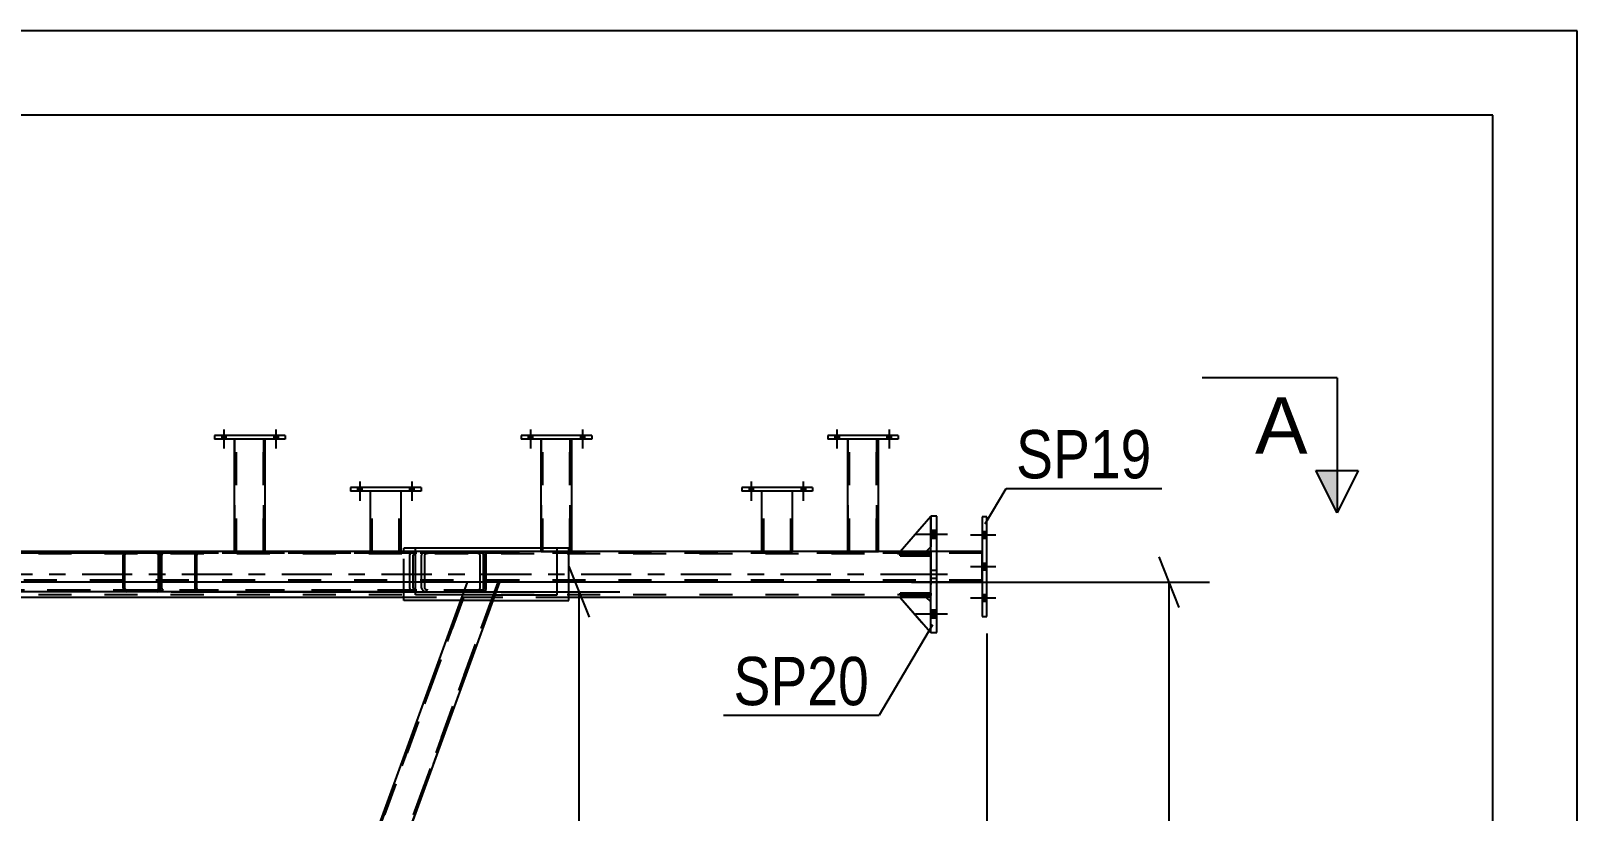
# Model space of a CAD drawing. Header units: millimetres. Extents: x -853 to 336, y -866 to -25.
# Drawn here: x 244.6 to 336.3, y -71.3 to -25.1 of the extents above; entities that cross this region are included whole.
import ezdxf

# ---------------------------------------------------------------- set-up
doc = ezdxf.new("R2010")
doc.units = ezdxf.units.MM
doc.linetypes.add('DXK_LINE_DOT2', pattern=[3.9198, 1.9599, -1.9599])
doc.linetypes.add('DXK_LINE_DOT3', pattern=[5.9187, 2.979, -0.9799, 0.9799, -0.9799])
doc.styles.add('Arial', font='ARIAL.TTF', dxfattribs={"height": 0.2})
doc.styles.add('Arial Narrow', font='ARIALN.TTF', dxfattribs={"height": 0.2})

# ---------------------------------------------------------------- blocks, each defined once
blk = doc.blocks.new('Unknown-570393679-1134')
at = {"color": 5, "linetype": 'Continuous'}
for p, q in [((336.325, -25.051), (-852.675, -25.051)), ((336.325, -866.051), (336.325, -25.051)), ((331.325, -30.051), (-847.675, -30.051)), ((331.325, -861.051), (331.325, -30.051))]:
    blk.add_line(p, q, dxfattribs=at)
blk = doc.blocks.new('Bolt-570393679-4722 - 4720')
at = {"linetype": 'Continuous'}
for points in [[(264.25, -52.126), (263.995, -52.126), (263.995, -52.345), (264.25, -52.345)], [(264.25, -52.126), (263.995, -52.126), (263.995, -52.345), (264.25, -52.345)], [(267.341, -52.126), (267.086, -52.126), (267.086, -52.345), (267.341, -52.345)], [(267.341, -52.126), (267.086, -52.126), (267.086, -52.345), (267.341, -52.345)]]:
    blk.add_hatch(color=1, dxfattribs=at).paths.add_polyline_path(points)
at = {"color": 1, "linetype": 'Continuous'}
for p, q in [((263.995, -52.126), (263.995, -52.345)), ((263.995, -52.126), (263.995, -52.345)), ((264.123, -51.763), (264.123, -52.908)), ((264.123, -51.763), (264.123, -52.908)), ((264.25, -52.126), (264.25, -52.345)), ((264.25, -52.126), (264.25, -52.345)), ((267.086, -52.126), (267.086, -52.345)), ((267.086, -52.126), (267.086, -52.345)), ((267.214, -51.763), (267.214, -52.908)), ((267.214, -51.763), (267.214, -52.908)), ((267.341, -52.126), (267.341, -52.345)), ((267.341, -52.126), (267.341, -52.345))]:
    blk.add_line(p, q, dxfattribs=at)
blk = doc.blocks.new('Part-570393679-4871 - 4720')
at = {"color": 2, "linetype": 'Continuous'}
for p, q in [((301.326, -53.864), (301.035, -53.864)), ((301.035, -53.864), (301.035, -59.773)), ((301.326, -59.773), (301.326, -53.864)), ((301.035, -59.773), (301.326, -59.773))]:
    blk.add_line(p, q, dxfattribs=at)
blk = doc.blocks.new('Bolt-570393679-4754 - 4720')
at = {"linetype": 'Continuous'}
for points in [[(298.35, -55.146), (298.35, -54.673), (297.987, -54.673), (297.987, -55.146)], [(298.35, -55.146), (298.35, -54.673), (297.987, -54.673), (297.987, -55.146)], [(298.35, -55.146), (298.35, -54.673), (297.987, -54.673), (297.987, -55.146)], [(298.35, -59.873), (298.35, -59.4), (297.987, -59.4), (297.987, -59.873)], [(298.35, -59.873), (298.35, -59.4), (297.987, -59.4), (297.987, -59.873)], [(298.35, -59.873), (298.35, -59.4), (297.987, -59.4), (297.987, -59.873)]]:
    blk.add_hatch(color=1, dxfattribs=at).paths.add_polyline_path(points)
at = {"color": 1, "linetype": 'Continuous'}
for p, q in [((298.987, -54.909), (297.078, -54.909)), ((298.987, -54.909), (297.078, -54.909)), ((298.987, -54.909), (297.078, -54.909)), ((298.35, -54.673), (297.987, -54.673)), ((298.35, -54.673), (297.987, -54.673)), ((298.35, -54.673), (297.987, -54.673)), ((298.35, -55.146), (297.987, -55.146)), ((298.35, -55.146), (297.987, -55.146)), ((298.35, -55.146), (297.987, -55.146)), ((298.35, -59.4), (297.987, -59.4)), ((298.35, -59.4), (297.987, -59.4)), ((298.35, -59.4), (297.987, -59.4)), ((298.987, -59.637), (297.078, -59.637)), ((298.987, -59.637), (297.078, -59.637)), ((298.987, -59.637), (297.078, -59.637)), ((298.35, -59.873), (297.987, -59.873)), ((298.35, -59.873), (297.987, -59.873)), ((298.35, -59.873), (297.987, -59.873))]:
    blk.add_line(p, q, dxfattribs=at)
at = {"color": 1, "linetype": 'DXK_LINE_DOT2'}
for p, q in [((298.987, -57.273), (297.078, -57.273)), ((298.987, -57.273), (297.078, -57.273)), ((298.35, -57.037), (297.987, -57.037)), ((298.35, -57.037), (297.987, -57.037)), ((298.35, -57.509), (297.987, -57.509)), ((298.35, -57.509), (297.987, -57.509))]:
    blk.add_line(p, q, dxfattribs=at)
blk = doc.blocks.new('Part-570393679-4759 - 4720')
at = {"color": 7, "linetype": 'DXK_LINE_DOT2'}
for p, q in [((297.714, -58.637), (296.169, -58.637)), ((296.169, -58.637), (297.987, -60.728)), ((297.987, -58.909), (297.714, -58.637)), ((297.987, -60.728), (297.987, -58.909))]:
    blk.add_line(p, q, dxfattribs=at)
blk = doc.blocks.new('Part-570393679-4765 - 4720')
at = {"color": 2, "linetype": 'Continuous'}
for p, q in [((296.169, -55.909), (297.987, -53.819)), ((297.987, -55.637), (297.714, -55.909))]:
    blk.add_line(p, q, dxfattribs=at)
at = {"color": 7, "linetype": 'DXK_LINE_DOT2'}
for p, q in [((297.987, -53.819), (297.987, -55.637)), ((297.714, -55.909), (296.169, -55.909)), ((296.169, -55.909), (296.169, -55.909)), ((297.714, -55.909), (297.714, -55.909))]:
    blk.add_line(p, q, dxfattribs=at)
blk = doc.blocks.new('Part-570393679-4771 - 4720')
at = {"color": 2, "linetype": 'Continuous'}
for p, q in [((296.169, -58.528), (296.169, -58.382)), ((296.169, -58.382), (297.987, -58.382)), ((297.987, -58.528), (296.169, -58.528)), ((297.987, -58.382), (297.987, -58.528))]:
    blk.add_line(p, q, dxfattribs=at)
at = {"color": 7, "linetype": 'DXK_LINE_DOT2'}
blk.add_line((297.714, -58.528), (297.714, -58.382), dxfattribs=at)
blk = doc.blocks.new('Part-570393679-4774 - 4720')
at = {"color": 7, "linetype": 'DXK_LINE_DOT2'}
for p, q in [((296.169, -56.164), (296.169, -56.019)), ((296.169, -56.019), (297.987, -56.019)), ((297.987, -56.164), (296.169, -56.164)), ((297.714, -56.164), (297.714, -56.019)), ((297.987, -56.019), (297.987, -56.164))]:
    blk.add_line(p, q, dxfattribs=at)
blk = doc.blocks.new('Part-570393679-4812 - 4720')
at = {"color": 7, "linetype": 'DXK_LINE_DOT2'}
for p, q in [((301.035, -55.909), (2.155, -55.909)), ((258.519, -55.909), (256.701, -55.909)), ((276.701, -55.909), (274.883, -55.909)), ((294.883, -55.909), (293.065, -55.909)), ((301.035, -57.727), (301.035, -55.909)), ((301.035, -56.018), (-15.363, -56.019)), ((301.035, -57.618), (-15.363, -57.619)), ((272.432, -57.727), (270.498, -57.727))]:
    blk.add_line(p, q, dxfattribs=at)
at = {"color": 2, "linetype": 'Continuous'}
for p, q in [((256.701, -55.909), (240.337, -55.909)), ((274.883, -55.909), (258.519, -55.909)), ((293.065, -55.909), (276.701, -55.909)), ((301.035, -55.909), (294.883, -55.909)), ((270.498, -57.727), (234.334, -57.727)), ((301.035, -57.727), (272.432, -57.727))]:
    blk.add_line(p, q, dxfattribs=at)
blk = doc.blocks.new('Part-570393679-4837 - 4720')
at = {"color": 7, "linetype": 'DXK_LINE_DOT2'}
for p, q in [((297.987, -58.382), (296.169, -58.382)), ((296.169, -58.382), (296.169, -58.528)), ((296.169, -58.528), (297.987, -58.528)), ((297.714, -58.528), (297.714, -58.382)), ((297.987, -58.528), (297.987, -58.382))]:
    blk.add_line(p, q, dxfattribs=at)
blk = doc.blocks.new('Part-570393679-4840 - 4720')
at = {"color": 7, "linetype": 'DXK_LINE_DOT2'}
for p, q in [((297.987, -56.019), (296.169, -56.019)), ((296.169, -56.019), (296.169, -56.164)), ((296.169, -56.164), (297.987, -56.164)), ((297.714, -56.164), (297.714, -56.019)), ((297.987, -56.164), (297.987, -56.019))]:
    blk.add_line(p, q, dxfattribs=at)
blk = doc.blocks.new('Part-570393679-4851 - 4720')
at = {"color": 7, "linetype": 'DXK_LINE_DOT2'}
for p, q in [((296.169, -55.909), (297.987, -53.819)), ((297.987, -53.819), (297.987, -55.637)), ((297.714, -55.909), (296.169, -55.909)), ((297.987, -55.637), (297.714, -55.909))]:
    blk.add_line(p, q, dxfattribs=at)
blk = doc.blocks.new('Part-570393679-5489 - 4720')
at = {"color": 7, "linetype": 'DXK_LINE_DOT2'}
for p, q in [((233.404, -58.637), (232.873, -60.094)), ((234.319, -58.637), (233.404, -58.637)), ((250.948, -111.439), (234.204, -58.637)), ((251.009, -111.271), (234.319, -58.637)), ((232.873, -60.094), (232.874, -60.094)), ((232.874, -60.094), (232.873, -60.094)), ((249.678, -112.728), (232.935, -59.926)), ((250.479, -112.728), (251.009, -111.271)), ((249.564, -112.728), (249.506, -112.546)), ((249.564, -112.728), (250.479, -112.728))]:
    blk.add_line(p, q, dxfattribs=at)
at = {"color": 2, "linetype": 'Continuous'}
blk.add_line((249.506, -112.546), (232.874, -60.094), dxfattribs=at)
blk = doc.blocks.new('Part-570393679-4926 - 4720')
at = {"color": 2, "linetype": 'Continuous'}
for p, q in [((297.714, -58.637), (296.169, -58.637)), ((296.169, -58.637), (297.987, -60.728)), ((297.987, -58.909), (297.714, -58.637))]:
    blk.add_line(p, q, dxfattribs=at)
at = {"color": 7, "linetype": 'DXK_LINE_DOT2'}
blk.add_line((297.987, -60.728), (297.987, -58.909), dxfattribs=at)
blk = doc.blocks.new('Part-570393679-4950 - 4720')
at = {"color": 7, "linetype": 'DXK_LINE_DOT2'}
for p, q in [((250.559, -112.827), (270.614, -57.727)), ((272.316, -57.727), (252.262, -112.827)), ((251.017, -111.25), (250.443, -112.827)), ((250.443, -112.827), (252.378, -112.827))]:
    blk.add_line(p, q, dxfattribs=at)
at = {"color": 2, "linetype": 'Continuous'}
for p, q in [((270.498, -57.727), (251.017, -111.25)), ((252.378, -112.827), (272.432, -57.727)), ((272.432, -57.727), (270.498, -57.727))]:
    blk.add_line(p, q, dxfattribs=at)
blk = doc.blocks.new('Bolt-570393679-5248 - 4720')
at = {"linetype": 'Continuous'}
for points in [[(274.374, -49.036), (274.119, -49.036), (274.119, -49.255), (274.374, -49.255)], [(274.374, -49.036), (274.119, -49.036), (274.119, -49.255), (274.374, -49.255)], [(277.465, -49.036), (277.21, -49.036), (277.21, -49.255), (277.465, -49.255)], [(277.465, -49.036), (277.21, -49.036), (277.21, -49.255), (277.465, -49.255)]]:
    blk.add_hatch(color=1, dxfattribs=at).paths.add_polyline_path(points)
at = {"color": 1, "linetype": 'Continuous'}
for p, q in [((274.119, -49.036), (274.119, -49.255)), ((274.119, -49.036), (274.119, -49.255)), ((274.246, -48.673), (274.246, -49.818)), ((274.246, -48.673), (274.246, -49.818)), ((274.374, -49.036), (274.374, -49.255)), ((274.374, -49.036), (274.374, -49.255)), ((277.21, -49.036), (277.21, -49.255)), ((277.21, -49.036), (277.21, -49.255)), ((277.337, -48.673), (277.337, -49.818)), ((277.337, -48.673), (277.337, -49.818)), ((277.465, -49.036), (277.465, -49.255)), ((277.465, -49.036), (277.465, -49.255))]:
    blk.add_line(p, q, dxfattribs=at)
blk = doc.blocks.new('Part-570393679-5026 - 4720')
at = {"color": 2, "linetype": 'Continuous'}
for p, q in [((274.883, -55.909), (274.883, -49.255)), ((276.701, -55.909), (276.701, -49.255)), ((276.7, -55.91), (274.884, -55.91))]:
    blk.add_line(p, q, dxfattribs=at)
at = {"color": 7, "linetype": 'DXK_LINE_DOT2'}
for p, q in [((276.701, -49.255), (274.883, -49.255)), ((274.992, -55.91), (274.992, -49.255)), ((276.592, -55.91), (276.592, -49.255)), ((274.883, -55.91), (274.883, -55.909)), ((274.884, -55.91), (274.883, -55.91)), ((274.883, -55.91), (274.884, -55.91)), ((276.584, -55.91), (276.566, -55.91)), ((276.566, -55.91), (276.584, -55.91)), ((276.584, -55.91), (276.592, -55.91)), ((276.592, -55.91), (276.584, -55.91)), ((276.701, -55.91), (276.684, -55.91)), ((276.7, -55.91), (276.701, -55.91)), ((276.701, -55.909), (276.701, -55.91)), ((276.701, -55.91), (276.701, -55.909))]:
    blk.add_line(p, q, dxfattribs=at)
blk = doc.blocks.new('Part-570393679-5029 - 4720')
at = {"color": 2, "linetype": 'Continuous'}
for p, q in [((277.883, -49.036), (273.701, -49.036)), ((273.701, -49.036), (273.701, -49.255)), ((277.883, -49.255), (273.701, -49.255)), ((277.883, -49.036), (277.883, -49.255))]:
    blk.add_line(p, q, dxfattribs=at)
blk = doc.blocks.new('Part-570393679-5032 - 4720')
at = {"color": 7, "linetype": 'DXK_LINE_DOT2'}
for p, q in [((276.701, -49.255), (274.883, -49.255)), ((274.883, -49.255), (274.883, -55.91)), ((274.992, -55.91), (274.992, -49.255)), ((276.592, -49.255), (276.592, -55.91)), ((276.701, -55.91), (276.701, -49.255)), ((274.883, -55.91), (276.701, -55.91))]:
    blk.add_line(p, q, dxfattribs=at)
blk = doc.blocks.new('Part-570393679-5035 - 4720')
at = {"color": 2, "linetype": 'Continuous'}
for p, q in [((293.065, -55.909), (293.065, -49.255)), ((294.883, -55.909), (294.883, -49.255)), ((294.881, -55.91), (293.066, -55.91))]:
    blk.add_line(p, q, dxfattribs=at)
at = {"color": 7, "linetype": 'DXK_LINE_DOT2'}
for p, q in [((294.883, -49.255), (293.065, -49.255)), ((293.174, -55.91), (293.174, -49.255)), ((294.774, -55.91), (294.774, -49.255)), ((293.065, -55.91), (293.065, -55.909)), ((293.066, -55.91), (293.065, -55.91)), ((293.065, -55.91), (293.066, -55.91)), ((294.765, -55.91), (294.748, -55.91)), ((294.748, -55.91), (294.765, -55.91)), ((294.765, -55.91), (294.774, -55.91)), ((294.774, -55.91), (294.765, -55.91)), ((294.883, -55.91), (294.866, -55.91)), ((294.881, -55.91), (294.883, -55.91)), ((294.883, -55.909), (294.883, -55.91)), ((294.883, -55.91), (294.883, -55.909))]:
    blk.add_line(p, q, dxfattribs=at)
blk = doc.blocks.new('Part-570393679-5038 - 4720')
at = {"color": 2, "linetype": 'Continuous'}
for p, q in [((296.065, -49.036), (291.883, -49.036)), ((291.883, -49.036), (291.883, -49.255)), ((296.065, -49.255), (291.883, -49.255)), ((296.065, -49.036), (296.065, -49.255))]:
    blk.add_line(p, q, dxfattribs=at)
blk = doc.blocks.new('Part-570393679-5041 - 4720')
at = {"color": 7, "linetype": 'DXK_LINE_DOT2'}
for p, q in [((294.883, -49.255), (293.065, -49.255)), ((293.065, -49.255), (293.065, -55.91)), ((293.174, -55.91), (293.174, -49.255)), ((294.774, -49.255), (294.774, -55.91)), ((294.883, -55.91), (294.883, -49.255)), ((293.065, -55.91), (294.883, -55.91))]:
    blk.add_line(p, q, dxfattribs=at)
blk = doc.blocks.new('Part-570393679-5044 - 4720')
at = {"color": 7, "linetype": 'DXK_LINE_DOT2'}
for p, q in [((270.282, -58.637), (250.595, -112.728)), ((271.985, -58.637), (252.298, -112.728)), ((252.414, -112.728), (272.101, -58.637)), ((270.166, -58.637), (270.1, -58.819)), ((272.101, -58.637), (270.166, -58.637)), ((251.017, -111.249), (250.479, -112.728)), ((250.479, -112.728), (252.414, -112.728))]:
    blk.add_line(p, q, dxfattribs=at)
at = {"color": 2, "linetype": 'Continuous'}
blk.add_line((270.1, -58.819), (251.017, -111.249), dxfattribs=at)
blk = doc.blocks.new('Part-570393679-5067 - 4720')
at = {"color": 2, "linetype": 'Continuous'}
for p, q in [((233.735, -57.727), (233.032, -59.659)), ((233.735, -57.727), (234.334, -57.727)), ((234.334, -57.727), (251.017, -111.25)), ((233.032, -59.659), (249.604, -112.827)), ((250.443, -112.827), (251.017, -111.25))]:
    blk.add_line(p, q, dxfattribs=at)
at = {"color": 7, "linetype": 'DXK_LINE_DOT2'}
for p, q in [((234.22, -57.727), (250.955, -111.419)), ((249.719, -112.827), (233.093, -59.49)), ((249.604, -112.827), (250.443, -112.827))]:
    blk.add_line(p, q, dxfattribs=at)
blk = doc.blocks.new('Part-570393679-5093 - 4720')
at = {"color": 2, "linetype": 'Continuous'}
for p, q in [((256.701, -55.909), (256.701, -49.255)), ((258.519, -55.909), (258.519, -49.255)), ((258.518, -55.91), (256.702, -55.91))]:
    blk.add_line(p, q, dxfattribs=at)
at = {"color": 7, "linetype": 'DXK_LINE_DOT2'}
for p, q in [((258.519, -49.255), (256.701, -49.255)), ((256.81, -55.91), (256.81, -49.255)), ((258.41, -55.91), (258.41, -49.255)), ((256.701, -55.91), (256.701, -55.909)), ((256.702, -55.91), (256.701, -55.91)), ((256.701, -55.91), (256.702, -55.91)), ((258.402, -55.91), (258.384, -55.91)), ((258.384, -55.91), (258.402, -55.91)), ((258.402, -55.91), (258.41, -55.91)), ((258.41, -55.91), (258.402, -55.91)), ((258.519, -55.91), (258.503, -55.91)), ((258.518, -55.91), (258.519, -55.91)), ((258.519, -55.909), (258.519, -55.91)), ((258.519, -55.91), (258.519, -55.909))]:
    blk.add_line(p, q, dxfattribs=at)
blk = doc.blocks.new('Part-570393679-5096 - 4720')
at = {"color": 2, "linetype": 'Continuous'}
for p, q in [((259.701, -49.036), (255.519, -49.036)), ((255.519, -49.036), (255.519, -49.255)), ((259.701, -49.255), (255.519, -49.255)), ((259.701, -49.036), (259.701, -49.255))]:
    blk.add_line(p, q, dxfattribs=at)
blk = doc.blocks.new('Part-570393679-5099 - 4720')
at = {"color": 7, "linetype": 'DXK_LINE_DOT2'}
for p, q in [((258.519, -49.255), (256.701, -49.255)), ((256.701, -49.255), (256.701, -55.91)), ((256.81, -55.91), (256.81, -49.255)), ((258.41, -49.255), (258.41, -55.91)), ((258.519, -55.91), (258.519, -49.255)), ((256.701, -55.91), (258.519, -55.91))]:
    blk.add_line(p, q, dxfattribs=at)
blk = doc.blocks.new('Bolt-570393679-5143 - 4720')
at = {"linetype": 'Continuous'}
for points in [[(292.555, -49.036), (292.301, -49.036), (292.301, -49.255), (292.555, -49.255)], [(292.555, -49.036), (292.301, -49.036), (292.301, -49.255), (292.555, -49.255)], [(295.646, -49.036), (295.392, -49.036), (295.392, -49.255), (295.646, -49.255)], [(295.646, -49.036), (295.392, -49.036), (295.392, -49.255), (295.646, -49.255)]]:
    blk.add_hatch(color=1, dxfattribs=at).paths.add_polyline_path(points)
at = {"color": 1, "linetype": 'Continuous'}
for p, q in [((292.301, -49.036), (292.301, -49.255)), ((292.301, -49.036), (292.301, -49.255)), ((292.428, -48.673), (292.428, -49.818)), ((292.428, -48.673), (292.428, -49.818)), ((292.555, -49.036), (292.555, -49.255)), ((292.555, -49.036), (292.555, -49.255)), ((295.392, -49.036), (295.392, -49.255)), ((295.392, -49.036), (295.392, -49.255)), ((295.519, -48.673), (295.519, -49.818)), ((295.519, -48.673), (295.519, -49.818)), ((295.646, -49.036), (295.646, -49.255)), ((295.646, -49.036), (295.646, -49.255))]:
    blk.add_line(p, q, dxfattribs=at)
blk = doc.blocks.new('Bolt-570393679-5144 - 4720')
at = {"linetype": 'Continuous'}
for points in [[(274.374, -49.036), (274.119, -49.036), (274.119, -49.255), (274.374, -49.255)], [(274.374, -49.036), (274.119, -49.036), (274.119, -49.255), (274.374, -49.255)], [(277.465, -49.036), (277.21, -49.036), (277.21, -49.255), (277.465, -49.255)], [(277.465, -49.036), (277.21, -49.036), (277.21, -49.255), (277.465, -49.255)]]:
    blk.add_hatch(color=1, dxfattribs=at).paths.add_polyline_path(points)
at = {"color": 1, "linetype": 'Continuous'}
for p, q in [((274.119, -49.036), (274.119, -49.255)), ((274.119, -49.036), (274.119, -49.255)), ((274.246, -48.673), (274.246, -49.818)), ((274.246, -48.673), (274.246, -49.818)), ((274.374, -49.036), (274.374, -49.255)), ((274.374, -49.036), (274.374, -49.255)), ((277.21, -49.036), (277.21, -49.255)), ((277.21, -49.036), (277.21, -49.255)), ((277.337, -48.673), (277.337, -49.818)), ((277.337, -48.673), (277.337, -49.818)), ((277.465, -49.036), (277.465, -49.255)), ((277.465, -49.036), (277.465, -49.255))]:
    blk.add_line(p, q, dxfattribs=at)
blk = doc.blocks.new('Part-570393679-5162 - 4720')
at = {"color": 2, "linetype": 'Continuous'}
for p, q in [((264.759, -55.909), (264.759, -52.345)), ((266.577, -55.909), (266.577, -52.345))]:
    blk.add_line(p, q, dxfattribs=at)
at = {"color": 7, "linetype": 'DXK_LINE_DOT2'}
for p, q in [((266.577, -52.345), (264.759, -52.345)), ((264.868, -55.911), (264.868, -52.345)), ((266.468, -55.911), (266.468, -52.345)), ((264.759, -55.909), (264.759, -55.911)), ((264.759, -55.911), (266.577, -55.911)), ((266.577, -55.911), (266.577, -55.909)), ((266.577, -55.909), (266.577, -55.911))]:
    blk.add_line(p, q, dxfattribs=at)
blk = doc.blocks.new('Bolt-570393679-5249 - 4720')
at = {"linetype": 'Continuous'}
for points in [[(256.192, -49.036), (255.937, -49.036), (255.937, -49.255), (256.192, -49.255)], [(256.192, -49.036), (255.937, -49.036), (255.937, -49.255), (256.192, -49.255)], [(259.283, -49.036), (259.028, -49.036), (259.028, -49.255), (259.283, -49.255)], [(259.283, -49.036), (259.028, -49.036), (259.028, -49.255), (259.283, -49.255)]]:
    blk.add_hatch(color=1, dxfattribs=at).paths.add_polyline_path(points)
at = {"color": 1, "linetype": 'Continuous'}
for p, q in [((255.937, -49.036), (255.937, -49.255)), ((255.937, -49.036), (255.937, -49.255)), ((256.065, -48.673), (256.065, -49.818)), ((256.065, -48.673), (256.065, -49.818)), ((256.192, -49.036), (256.192, -49.255)), ((256.192, -49.036), (256.192, -49.255)), ((259.028, -49.036), (259.028, -49.255)), ((259.028, -49.036), (259.028, -49.255)), ((259.155, -48.673), (259.155, -49.818)), ((259.155, -48.673), (259.155, -49.818)), ((259.283, -49.036), (259.283, -49.255)), ((259.283, -49.036), (259.283, -49.255))]:
    blk.add_line(p, q, dxfattribs=at)
blk = doc.blocks.new('Bolt-570393679-5255 - 4720')
at = {"linetype": 'Continuous'}
for points in [[(287.468, -52.126), (287.214, -52.126), (287.214, -52.345), (287.468, -52.345)], [(287.468, -52.126), (287.214, -52.126), (287.214, -52.345), (287.468, -52.345)], [(290.559, -52.126), (290.305, -52.126), (290.305, -52.345), (290.559, -52.345)], [(290.559, -52.126), (290.305, -52.126), (290.305, -52.345), (290.559, -52.345)]]:
    blk.add_hatch(color=1, dxfattribs=at).paths.add_polyline_path(points)
at = {"color": 1, "linetype": 'Continuous'}
for p, q in [((287.214, -52.126), (287.214, -52.345)), ((287.214, -52.126), (287.214, -52.345)), ((287.341, -51.763), (287.341, -52.908)), ((287.341, -51.763), (287.341, -52.908)), ((287.468, -52.126), (287.468, -52.345)), ((287.468, -52.126), (287.468, -52.345)), ((290.305, -52.126), (290.305, -52.345)), ((290.305, -52.126), (290.305, -52.345)), ((290.432, -51.763), (290.432, -52.908)), ((290.432, -51.763), (290.432, -52.908)), ((290.559, -52.126), (290.559, -52.345)), ((290.559, -52.126), (290.559, -52.345))]:
    blk.add_line(p, q, dxfattribs=at)
blk = doc.blocks.new('Part-570393679-5284 - 4720')
at = {"color": 7, "linetype": 'DXK_LINE_DOT2'}
for p, q in [((296.065, -49.036), (291.883, -49.036)), ((291.883, -49.036), (291.883, -49.255)), ((296.065, -49.255), (291.883, -49.255)), ((296.065, -49.036), (296.065, -49.255))]:
    blk.add_line(p, q, dxfattribs=at)
blk = doc.blocks.new('Bolt-570393679-5285 - 4720')
at = {"linetype": 'Continuous'}
for points in [[(292.555, -49.036), (292.301, -49.036), (292.301, -49.255), (292.555, -49.255)], [(292.555, -49.036), (292.301, -49.036), (292.301, -49.255), (292.555, -49.255)], [(295.646, -49.036), (295.392, -49.036), (295.392, -49.255), (295.646, -49.255)], [(295.646, -49.036), (295.392, -49.036), (295.392, -49.255), (295.646, -49.255)]]:
    blk.add_hatch(color=1, dxfattribs=at).paths.add_polyline_path(points)
at = {"color": 1, "linetype": 'Continuous'}
for p, q in [((292.301, -49.036), (292.301, -49.255)), ((292.301, -49.036), (292.301, -49.255)), ((292.428, -48.673), (292.428, -49.818)), ((292.428, -48.673), (292.428, -49.818)), ((292.555, -49.036), (292.555, -49.255)), ((292.555, -49.036), (292.555, -49.255)), ((295.392, -49.036), (295.392, -49.255)), ((295.392, -49.036), (295.392, -49.255)), ((295.519, -48.673), (295.519, -49.818)), ((295.519, -48.673), (295.519, -49.818)), ((295.646, -49.036), (295.646, -49.255)), ((295.646, -49.036), (295.646, -49.255))]:
    blk.add_line(p, q, dxfattribs=at)
blk = doc.blocks.new('Bolt-570393679-5289 - 4720')
at = {"linetype": 'Continuous'}
for points in [[(256.192, -49.036), (255.937, -49.036), (255.937, -49.255), (256.192, -49.255)], [(256.192, -49.036), (255.937, -49.036), (255.937, -49.255), (256.192, -49.255)], [(259.283, -49.036), (259.028, -49.036), (259.028, -49.255), (259.283, -49.255)], [(259.283, -49.036), (259.028, -49.036), (259.028, -49.255), (259.283, -49.255)]]:
    blk.add_hatch(color=1, dxfattribs=at).paths.add_polyline_path(points)
at = {"color": 1, "linetype": 'Continuous'}
for p, q in [((255.937, -49.036), (255.937, -49.255)), ((255.937, -49.036), (255.937, -49.255)), ((256.065, -48.673), (256.065, -49.818)), ((256.065, -48.673), (256.065, -49.818)), ((256.192, -49.036), (256.192, -49.255)), ((256.192, -49.036), (256.192, -49.255)), ((259.028, -49.036), (259.028, -49.255)), ((259.028, -49.036), (259.028, -49.255)), ((259.155, -48.673), (259.155, -49.818)), ((259.155, -48.673), (259.155, -49.818)), ((259.283, -49.036), (259.283, -49.255)), ((259.283, -49.036), (259.283, -49.255))]:
    blk.add_line(p, q, dxfattribs=at)
blk = doc.blocks.new('Part-570393679-5345 - 4720')
at = {"color": 2, "linetype": 'Continuous'}
for p, q in [((287.977, -55.909), (287.977, -52.345)), ((289.796, -55.909), (289.796, -52.345))]:
    blk.add_line(p, q, dxfattribs=at)
at = {"color": 7, "linetype": 'DXK_LINE_DOT2'}
for p, q in [((289.796, -52.345), (287.977, -52.345)), ((288.087, -55.911), (288.087, -52.345)), ((289.687, -55.911), (289.687, -52.345)), ((287.977, -55.909), (287.977, -55.911)), ((287.977, -55.911), (289.796, -55.911)), ((289.796, -55.911), (289.796, -55.909)), ((289.796, -55.909), (289.796, -55.911))]:
    blk.add_line(p, q, dxfattribs=at)
blk = doc.blocks.new('Part-570393679-5395 - 4720')
at = {"color": 7, "linetype": 'DXK_LINE_DOT2'}
for p, q in [((259.701, -49.036), (255.519, -49.036)), ((255.519, -49.036), (255.519, -49.255)), ((259.701, -49.255), (255.519, -49.255)), ((259.701, -49.036), (259.701, -49.255))]:
    blk.add_line(p, q, dxfattribs=at)
blk = doc.blocks.new('Part-570393679-5467 - 4720')
at = {"color": 2, "linetype": 'Continuous'}
for p, q in [((267.759, -52.126), (263.577, -52.126)), ((263.577, -52.126), (263.577, -52.345)), ((267.759, -52.126), (267.759, -52.345)), ((267.759, -52.345), (263.577, -52.345))]:
    blk.add_line(p, q, dxfattribs=at)
blk = doc.blocks.new('Part-570393679-5470 - 4720')
at = {"color": 7, "linetype": 'DXK_LINE_DOT2'}
for p, q in [((277.883, -49.036), (273.701, -49.036)), ((273.701, -49.036), (273.701, -49.255)), ((277.883, -49.255), (273.701, -49.255)), ((277.883, -49.036), (277.883, -49.255))]:
    blk.add_line(p, q, dxfattribs=at)
blk = doc.blocks.new('Part-570393679-5503 - 4720')
at = {"color": 2, "linetype": 'Continuous'}
for p, q in [((290.977, -52.126), (286.796, -52.126)), ((286.796, -52.126), (286.796, -52.345)), ((290.977, -52.126), (290.977, -52.345)), ((290.977, -52.345), (286.796, -52.345))]:
    blk.add_line(p, q, dxfattribs=at)
blk = doc.blocks.new('Part-570393679-5518 - 4720')
at = {"color": 7, "linetype": 'DXK_LINE_DOT2'}
for p, q in [((252.339, -55.973), (252.404, -55.926)), ((252.404, -55.926), (252.406, -55.926)), ((252.406, -55.926), (252.48, -55.909)), ((271.432, -55.909), (252.48, -55.909)), ((254.266, -55.909), (254.342, -55.926)), ((254.342, -55.926), (254.407, -55.973)), ((268.185, -55.909), (268.033, -55.926)), ((271.105, -56.019), (271.105, -55.909)), ((271.507, -55.926), (271.432, -55.909)), ((271.572, -55.973), (271.507, -55.926)), ((252.281, -56.128), (252.296, -56.044)), ((252.281, -57.727), (252.281, -56.128)), ((252.296, -56.044), (252.339, -55.973)), ((252.388, -56.086), (252.381, -56.128)), ((252.381, -58.091), (252.381, -56.128)), ((252.41, -56.051), (252.388, -56.086)), ((252.442, -56.027), (252.41, -56.051)), ((252.48, -56.019), (252.442, -56.027)), ((271.432, -56.019), (252.48, -56.019)), ((254.304, -56.027), (254.266, -56.019)), ((254.337, -56.051), (254.304, -56.027)), ((254.358, -56.086), (254.337, -56.051)), ((254.366, -56.128), (254.358, -56.086)), ((254.366, -58.091), (254.366, -56.128)), ((254.407, -55.973), (254.45, -56.044)), ((254.45, -56.044), (254.465, -56.128)), ((254.465, -58.091), (254.465, -56.128)), ((267.816, -56.05), (267.788, -56.128)), ((267.788, -58.091), (267.788, -56.128)), ((267.818, -56.044), (267.816, -56.05)), ((267.986, -56.128), (268.001, -56.086)), ((267.986, -58.091), (267.986, -56.128)), ((268.109, -56.027), (268.185, -56.019)), ((271.432, -56.019), (271.47, -56.027)), ((271.47, -56.027), (271.502, -56.051)), ((271.502, -56.051), (271.523, -56.086)), ((271.523, -56.086), (271.531, -56.128)), ((271.531, -58.091), (271.531, -56.128)), ((271.615, -56.044), (271.572, -55.973)), ((271.63, -56.128), (271.615, -56.044)), ((271.63, -58.091), (271.63, -56.128)), ((252.381, -58.091), (252.388, -58.133)), ((252.388, -58.133), (252.41, -58.168)), ((252.41, -58.168), (252.442, -58.192)), ((252.442, -58.192), (252.48, -58.2)), ((271.432, -58.2), (252.48, -58.2)), ((254.266, -58.2), (254.304, -58.192)), ((254.342, -58.293), (254.266, -58.309)), ((254.304, -58.192), (254.337, -58.168)), ((254.337, -58.168), (254.358, -58.133)), ((254.407, -58.246), (254.342, -58.293)), ((254.358, -58.133), (254.366, -58.091)), ((254.45, -58.175), (254.407, -58.246)), ((254.465, -58.091), (254.45, -58.175)), ((271.432, -58.309), (267.424, -58.309)), ((267.788, -58.091), (267.818, -58.175)), ((268.001, -58.133), (267.986, -58.091)), ((268.033, -58.293), (268.185, -58.309)), ((268.185, -58.2), (268.109, -58.192)), ((271.105, -58.309), (271.105, -58.2)), ((271.47, -58.192), (271.432, -58.2)), ((271.432, -58.309), (271.507, -58.293)), ((271.502, -58.168), (271.47, -58.192)), ((271.523, -58.133), (271.502, -58.168)), ((271.507, -58.293), (271.572, -58.246)), ((271.531, -58.091), (271.523, -58.133)), ((271.572, -58.246), (271.615, -58.175)), ((271.615, -58.175), (271.63, -58.091))]:
    blk.add_line(p, q, dxfattribs=at)
at = {"color": 2, "linetype": 'Continuous'}
for p, q in [((252.281, -58.091), (252.281, -57.727)), ((252.296, -58.175), (252.281, -58.091)), ((252.339, -58.246), (252.296, -58.175)), ((252.404, -58.293), (252.339, -58.246)), ((252.48, -58.309), (252.404, -58.293)), ((267.424, -58.309), (252.48, -58.309))]:
    blk.add_line(p, q, dxfattribs=at)
at = {"color": 7, "linetype": 'DXK_LINE_DOT2'}
for centre, radius, start, end in [((268.094, -56.292), 0.371, 99.51821, 138.06382), ((268.139, -56.21), 0.186, 99.51821, 138.06382), ((268.094, -57.927), 0.371, 221.93625, 260.48185), ((268.139, -58.009), 0.186, 221.93625, 260.48185)]:
    blk.add_arc(centre, radius, start, end, dxfattribs=at)
blk = doc.blocks.new('Part-570393679-5521 - 4720')
at = {"color": 7, "linetype": 'DXK_LINE_DOT2'}
for p, q in [((232.805, -55.909), (232.653, -55.926)), ((271.067, -55.909), (232.805, -55.909)), ((236.53, -55.926), (236.378, -55.909)), ((267.342, -55.926), (267.494, -55.909)), ((271.067, -55.909), (271.219, -55.926)), ((232.436, -56.05), (232.408, -56.128)), ((232.408, -58.091), (232.408, -56.128)), ((232.438, -56.044), (232.436, -56.05)), ((232.606, -56.128), (232.622, -56.086)), ((232.606, -58.091), (232.606, -56.128)), ((232.729, -56.027), (232.805, -56.019)), ((271.067, -56.019), (232.805, -56.019)), ((236.378, -56.019), (236.454, -56.027)), ((236.562, -56.086), (236.577, -56.128)), ((236.577, -58.091), (236.577, -56.128)), ((236.747, -56.05), (236.745, -56.044)), ((236.775, -56.128), (236.747, -56.05)), ((236.775, -58.091), (236.775, -56.128)), ((267.097, -56.128), (267.127, -56.044)), ((267.097, -58.091), (267.097, -56.128)), ((267.311, -56.086), (267.295, -56.128)), ((267.295, -58.091), (267.295, -56.128)), ((267.494, -56.019), (267.418, -56.027)), ((271.143, -56.027), (271.067, -56.019)), ((271.266, -56.128), (271.251, -56.086)), ((271.266, -58.091), (271.266, -56.128)), ((271.434, -56.044), (271.464, -56.128)), ((271.464, -58.091), (271.464, -56.128)), ((232.408, -58.091), (232.438, -58.175)), ((232.622, -58.133), (232.606, -58.091)), ((232.653, -58.293), (232.805, -58.309)), ((232.805, -58.2), (232.729, -58.192)), ((271.067, -58.2), (232.805, -58.2)), ((237.139, -58.309), (232.805, -58.309)), ((236.454, -58.192), (236.378, -58.2)), ((236.378, -58.309), (236.53, -58.293)), ((236.577, -58.091), (236.562, -58.133)), ((236.745, -58.175), (236.775, -58.091)), ((271.067, -58.309), (252.48, -58.309)), ((267.127, -58.175), (267.097, -58.091)), ((267.295, -58.091), (267.311, -58.133)), ((267.494, -58.309), (267.342, -58.293)), ((267.418, -58.192), (267.494, -58.2)), ((271.067, -58.2), (271.143, -58.192)), ((271.219, -58.293), (271.067, -58.309)), ((271.251, -58.133), (271.266, -58.091)), ((271.464, -58.091), (271.434, -58.175))]:
    blk.add_line(p, q, dxfattribs=at)
at = {"color": 2, "linetype": 'Continuous'}
blk.add_line((252.48, -58.309), (237.139, -58.309), dxfattribs=at)
at = {"color": 7, "linetype": 'DXK_LINE_DOT2'}
for centre, radius, start, end in [((232.714, -56.292), 0.371, 99.51821, 138.06382), ((236.469, -56.292), 0.371, 41.93625, 80.48185), ((267.403, -56.292), 0.371, 99.51821, 138.06382), ((271.158, -56.292), 0.371, 41.93625, 80.48185), ((232.76, -56.21), 0.186, 99.51821, 138.06382), ((236.423, -56.21), 0.186, 41.93625, 80.48185), ((267.449, -56.21), 0.186, 99.51821, 138.06382), ((271.112, -56.21), 0.186, 41.93625, 80.48185), ((232.714, -57.927), 0.371, 221.93625, 260.48185), ((232.76, -58.009), 0.186, 221.93625, 260.48185), ((236.423, -58.009), 0.186, 279.51821, 318.06382), ((236.469, -57.927), 0.371, 279.51821, 318.06382), ((267.403, -57.927), 0.371, 221.93625, 260.48185), ((267.449, -58.009), 0.186, 221.93625, 260.48185), ((271.112, -58.009), 0.186, 279.51821, 318.06382), ((271.158, -57.927), 0.371, 279.51821, 318.06382)]:
    blk.add_arc(centre, radius, start, end, dxfattribs=at)
blk = doc.blocks.new('Part-570393679-5579 - 4720')
at = {"color": 2, "linetype": 'Continuous'}
for p, q in [((267.424, -55.728), (266.733, -55.728)), ((266.733, -55.909), (266.733, -55.728)), ((276.527, -58.819), (276.527, -57.727)), ((266.733, -58.819), (266.733, -58.309)), ((270.1, -58.819), (266.733, -58.819)), ((272.035, -58.819), (276.527, -58.819))]:
    blk.add_line(p, q, dxfattribs=at)
at = {"color": 7, "linetype": 'DXK_LINE_DOT2'}
for p, q in [((266.733, -58.309), (266.733, -55.909)), ((276.527, -55.728), (267.424, -55.728)), ((276.527, -57.727), (276.527, -55.728)), ((272.035, -58.819), (270.1, -58.819))]:
    blk.add_line(p, q, dxfattribs=at)
blk = doc.blocks.new('Part-570393679-5600 - 4720')
at = {"color": 7, "linetype": 'DXK_LINE_DOT2'}
for p, q in [((233.344, -55.926), (233.496, -55.909)), ((252.083, -55.909), (233.496, -55.909)), ((237.069, -55.909), (237.221, -55.926)), ((250.22, -55.926), (250.156, -55.973)), ((250.296, -55.909), (250.22, -55.926)), ((252.159, -55.926), (252.083, -55.909)), ((252.223, -55.973), (252.159, -55.926)), ((233.099, -56.128), (233.129, -56.044)), ((233.099, -58.091), (233.099, -56.128)), ((233.312, -56.086), (233.297, -56.128)), ((233.297, -58.091), (233.297, -56.128)), ((233.496, -56.019), (233.42, -56.027)), ((252.083, -56.019), (233.496, -56.019)), ((237.145, -56.027), (237.069, -56.019)), ((237.267, -56.128), (237.252, -56.086)), ((237.267, -58.091), (237.267, -56.128)), ((237.436, -56.044), (237.466, -56.128)), ((237.466, -58.091), (237.466, -56.128)), ((250.113, -56.044), (250.098, -56.128)), ((250.098, -58.091), (250.098, -56.128)), ((250.156, -55.973), (250.113, -56.044)), ((250.197, -56.128), (250.205, -56.086)), ((250.197, -58.091), (250.197, -56.128)), ((250.205, -56.086), (250.226, -56.051)), ((250.226, -56.051), (250.258, -56.027)), ((250.258, -56.027), (250.296, -56.019)), ((252.083, -56.019), (252.121, -56.027)), ((252.121, -56.027), (252.153, -56.051)), ((252.153, -56.051), (252.175, -56.086)), ((252.175, -56.086), (252.182, -56.128)), ((252.182, -58.091), (252.182, -56.128)), ((252.266, -56.044), (252.223, -55.973)), ((252.281, -56.128), (252.266, -56.044)), ((252.281, -58.091), (252.281, -56.128)), ((233.129, -58.175), (233.099, -58.091)), ((233.297, -58.091), (233.312, -58.133)), ((233.402, -58.299), (233.344, -58.293)), ((233.496, -58.309), (233.402, -58.299)), ((233.42, -58.192), (233.496, -58.2)), ((252.083, -58.2), (233.496, -58.2)), ((252.083, -58.309), (233.496, -58.309)), ((237.069, -58.2), (237.145, -58.192)), ((237.221, -58.293), (237.069, -58.309)), ((237.252, -58.133), (237.267, -58.091)), ((237.466, -58.091), (237.436, -58.175)), ((250.098, -58.091), (250.113, -58.175)), ((250.113, -58.175), (250.156, -58.246)), ((250.156, -58.246), (250.22, -58.293)), ((250.205, -58.133), (250.197, -58.091)), ((250.226, -58.168), (250.205, -58.133)), ((250.22, -58.293), (250.296, -58.309)), ((250.258, -58.192), (250.226, -58.168)), ((250.296, -58.2), (250.258, -58.192)), ((252.121, -58.192), (252.083, -58.2)), ((252.083, -58.309), (252.159, -58.293)), ((252.153, -58.168), (252.121, -58.192)), ((252.175, -58.133), (252.153, -58.168)), ((252.159, -58.293), (252.223, -58.246)), ((252.182, -58.091), (252.175, -58.133)), ((252.223, -58.246), (252.266, -58.175)), ((252.266, -58.175), (252.281, -58.091))]:
    blk.add_line(p, q, dxfattribs=at)
for centre, radius, start, end in [((233.405, -56.292), 0.371, 99.51821, 138.06382), ((237.159, -56.292), 0.371, 41.93625, 80.48185), ((233.45, -56.21), 0.186, 99.51821, 138.06382), ((237.114, -56.21), 0.186, 41.93625, 80.48185), ((233.405, -57.927), 0.371, 221.93625, 260.48185), ((233.45, -58.009), 0.186, 221.93625, 260.48185), ((237.114, -58.009), 0.186, 279.51821, 318.06382), ((237.159, -57.927), 0.371, 279.51821, 318.06382)]:
    blk.add_arc(centre, radius, start, end, dxfattribs=at)
blk = doc.blocks.new('Part-570393679-5609 - 4720')
at = {"color": 2, "linetype": 'Continuous'}
for p, q in [((274.883, -55.728), (267.424, -55.728)), ((267.424, -55.909), (267.424, -55.728)), ((267.424, -58.491), (267.424, -57.727)), ((275.836, -58.491), (275.836, -57.727)), ((270.219, -58.491), (267.424, -58.491)), ((272.154, -58.491), (275.836, -58.491))]:
    blk.add_line(p, q, dxfattribs=at)
at = {"color": 7, "linetype": 'DXK_LINE_DOT2'}
for p, q in [((267.424, -57.727), (267.424, -55.909)), ((275.836, -55.728), (274.883, -55.728)), ((275.836, -57.727), (275.836, -55.728)), ((272.154, -58.491), (270.219, -58.491))]:
    blk.add_line(p, q, dxfattribs=at)
blk = doc.blocks.new('Part-570393679-5614 - 4720')
at = {"color": 7, "linetype": 'DXK_LINE_DOT2'}
for p, q in [((297.987, -55.909), (-7.886, -55.91)), ((297.987, -55.909), (297.987, -58.637)), ((297.987, -56.055), (-7.886, -56.055)), ((297.987, -58.491), (-7.886, -58.491)), ((276.527, -58.637), (266.733, -58.637)), ((297.714, -58.637), (296.169, -58.637))]:
    blk.add_line(p, q, dxfattribs=at)
at = {"color": 7, "linetype": 'DXK_LINE_DOT3'}
blk.add_line((297.987, -57.273), (-7.886, -57.273), dxfattribs=at)
at = {"color": 2, "linetype": 'Continuous'}
for p, q in [((266.733, -58.637), (237.829, -58.637)), ((296.169, -58.637), (276.527, -58.637)), ((297.987, -58.637), (297.714, -58.637))]:
    blk.add_line(p, q, dxfattribs=at)
blk = doc.blocks.new('Part-570393679-5656 - 4720')
at = {"color": 2, "linetype": 'Continuous'}
for p, q in [((298.35, -53.819), (297.987, -53.819)), ((297.987, -55.909), (297.987, -53.819)), ((298.35, -55.909), (298.35, -53.819)), ((297.987, -60.728), (297.987, -57.727)), ((298.35, -60.728), (298.35, -57.727)), ((297.987, -60.728), (298.35, -60.728))]:
    blk.add_line(p, q, dxfattribs=at)
at = {"color": 7, "linetype": 'DXK_LINE_DOT2'}
for p, q in [((297.987, -57.727), (297.987, -55.909)), ((298.35, -57.727), (298.35, -55.909))]:
    blk.add_line(p, q, dxfattribs=at)
blk = doc.blocks.new('Bolt-570393679-5684 - 4720')
at = {"linetype": 'Continuous'}
for points in [[(301.326, -55.154), (301.326, -54.754), (301.035, -54.754), (301.035, -55.154)], [(301.326, -55.154), (301.326, -54.754), (301.035, -54.754), (301.035, -55.154)], [(301.326, -55.154), (301.326, -54.754), (301.035, -54.754), (301.035, -55.154)], [(301.326, -57.018), (301.326, -56.618), (301.035, -56.618), (301.035, -57.018)], [(301.326, -57.018), (301.326, -56.618), (301.035, -56.618), (301.035, -57.018)], [(301.326, -58.882), (301.326, -58.482), (301.035, -58.482), (301.035, -58.882)], [(301.326, -58.882), (301.326, -58.482), (301.035, -58.482), (301.035, -58.882)], [(301.326, -58.882), (301.326, -58.482), (301.035, -58.482), (301.035, -58.882)]]:
    blk.add_hatch(color=1, dxfattribs=at).paths.add_polyline_path(points)
at = {"color": 1, "linetype": 'Continuous'}
for p, q in [((301.853, -54.954), (300.344, -54.954)), ((301.853, -54.954), (300.344, -54.954)), ((301.853, -54.954), (300.344, -54.954)), ((301.326, -54.754), (301.035, -54.754)), ((301.326, -54.754), (301.035, -54.754)), ((301.326, -54.754), (301.035, -54.754)), ((301.326, -55.154), (301.035, -55.154)), ((301.326, -55.154), (301.035, -55.154)), ((301.326, -55.154), (301.035, -55.154)), ((301.853, -56.818), (300.344, -56.818)), ((301.853, -56.818), (300.344, -56.818)), ((301.326, -56.618), (301.035, -56.618)), ((301.326, -56.618), (301.035, -56.618)), ((301.326, -57.018), (301.035, -57.018)), ((301.326, -57.018), (301.035, -57.018)), ((301.853, -58.682), (300.344, -58.682)), ((301.853, -58.682), (300.344, -58.682)), ((301.853, -58.682), (300.344, -58.682)), ((301.326, -58.482), (301.035, -58.482)), ((301.326, -58.482), (301.035, -58.482)), ((301.326, -58.482), (301.035, -58.482)), ((301.326, -58.882), (301.035, -58.882)), ((301.326, -58.882), (301.035, -58.882)), ((301.326, -58.882), (301.035, -58.882))]:
    blk.add_line(p, q, dxfattribs=at)
blk = doc.blocks.new('StraightDimension-570393679-5706 - 4720')
at = {"color": 7, "linetype": 'Continuous'}
for p, q in [((277.743, -59.809), (276.543, -56.809)), ((252.936, -58.309), (279.543, -58.309)), ((277.143, -112.827), (277.143, -58.309)), ((276.543, -111.327), (277.743, -114.327)), ((266.374, -112.827), (279.543, -112.827))]:
    blk.add_line(p, q, dxfattribs=at)
at = {"color": 0}
blk.add_wipeout([(276.393, -81.312), (272.193, -81.312), (272.193, -89.825), (276.393, -89.825)], dxfattribs=at)
at = {"color": 3, "style": 'Arial Narrow'}
blk.add_text('2998', height=2.8633, rotation=90.00021, dxfattribs=at).set_placement((275.793, -89.225))
blk = doc.blocks.new('StraightDimension-570393679-5740 - 4720')
at = {"color": 7, "linetype": 'Continuous'}
blk.add_line((301.326, -60.773), (301.326, -128.206), dxfattribs=at)
blk = doc.blocks.new('StraightDimension-570393679-5718 - 4720')
at = {"color": 7, "linetype": 'Continuous'}
for p, q in [((312.732, -59.227), (311.532, -56.227)), ((296.847, -57.727), (314.532, -57.727)), ((312.132, -112.818), (312.132, -57.727)), ((311.532, -111.318), (312.732, -114.318)), ((282.442, -112.818), (314.532, -112.818))]:
    blk.add_line(p, q, dxfattribs=at)
at = {"color": 0}
blk.add_wipeout([(311.382, -81.016), (307.182, -81.016), (307.182, -89.529), (311.382, -89.529)], dxfattribs=at)
at = {"color": 3, "style": 'Arial Narrow'}
blk.add_text('3030', height=2.8633, rotation=90.00021, dxfattribs=at).set_placement((310.782, -88.929))
blk = doc.blocks.new('Mark-570393679-4867 - 4720')
at = {"color": 30, "linetype": 'Continuous'}
for p, q in [((301.22, -54.277), (302.455, -52.179)), ((302.455, -52.179), (311.694, -52.179))]:
    blk.add_line(p, q, dxfattribs=at)
at = {"color": 0}
blk.add_wipeout([(311.094, -51.579), (311.094, -48.579), (303.055, -48.579), (303.055, -51.579)], dxfattribs=at)
blk.add_wipeout([(311.094, -51.579), (311.094, -48.579), (303.055, -48.579), (303.055, -51.579)], dxfattribs=at)
at = {"color": 3, "style": 'Arial Narrow'}
blk.add_text('SP19', height=2.8633, dxfattribs=at).set_placement((303.055, -51.579))
blk = doc.blocks.new('Mark-570393679-5652 - 4720')
at = {"color": 30, "linetype": 'Continuous'}
for p in [(298.101, -60.267), (285.694, -65.629)]:
    blk.add_line(p, (294.933, -65.629), dxfattribs=at)
at = {"color": 0}
blk.add_wipeout([(294.333, -65.029), (294.333, -62.029), (286.294, -62.029), (286.294, -65.029)], dxfattribs=at)
blk.add_wipeout([(294.333, -65.029), (294.333, -62.029), (286.294, -62.029), (286.294, -65.029)], dxfattribs=at)
at = {"color": 3, "style": 'Arial Narrow'}
blk.add_text('SP20', height=2.8633, dxfattribs=at).set_placement((286.294, -65.029))
blk = doc.blocks.new('SectionMark-570393679-5750 - 4720')
at = {"linetype": 'Continuous'}
blk.add_hatch(color=6, dxfattribs=at).paths.add_polyline_path([(320.837, -51.117), (322.087, -51.117), (322.087, -53.617)])
at = {"color": 6, "linetype": 'Continuous'}
for p, q in [((322.087, -45.617), (314.087, -45.617)), ((322.087, -45.617), (322.087, -53.617)), ((320.837, -51.117), (323.337, -51.117)), ((322.087, -53.617), (320.837, -51.117)), ((323.337, -51.117), (322.087, -53.617))]:
    blk.add_line(p, q, dxfattribs=at)
at = {"color": 0, "linetype": 'Continuous'}
blk.add_wipeout([(320.337, -50.117), (320.337, -46.617), (317.226, -46.617), (317.226, -50.117)], dxfattribs=at)
at = {"color": 3, "linetype": 'Continuous', "style": 'Arial'}
blk.add_text('A', height=3.343, dxfattribs=at).set_placement((317.226, -50.117))

msp = doc.modelspace()

# ---------------------------------------------------------------- block references
for name in ['Unknown-570393679-1134', 'Part-570393679-5096 - 4720', 'Part-570393679-5395 - 4720', 'Bolt-570393679-5249 - 4720', 'Bolt-570393679-5289 - 4720', 'Part-570393679-5093 - 4720', 'Part-570393679-5099 - 4720', 'Part-570393679-5029 - 4720', 'Part-570393679-5470 - 4720', 'Bolt-570393679-5248 - 4720', 'Bolt-570393679-5144 - 4720', 'Part-570393679-5026 - 4720', 'Part-570393679-5032 - 4720', 'Part-570393679-5038 - 4720', 'Part-570393679-5284 - 4720', 'Bolt-570393679-5143 - 4720', 'Bolt-570393679-5285 - 4720', 'Part-570393679-5035 - 4720', 'Part-570393679-5041 - 4720', 'Part-570393679-5467 - 4720', 'Bolt-570393679-4722 - 4720', 'Part-570393679-5503 - 4720', 'Bolt-570393679-5255 - 4720', 'Part-570393679-5162 - 4720', 'Part-570393679-5345 - 4720', 'Part-570393679-4765 - 4720', 'Part-570393679-4851 - 4720', 'Part-570393679-5656 - 4720', 'Part-570393679-4871 - 4720', 'Part-570393679-4812 - 4720', 'Bolt-570393679-4754 - 4720', 'Bolt-570393679-5684 - 4720', 'Part-570393679-5614 - 4720', 'Part-570393679-5521 - 4720', 'Part-570393679-5600 - 4720', 'Part-570393679-5518 - 4720', 'Part-570393679-5579 - 4720', 'Part-570393679-5609 - 4720', 'Part-570393679-4774 - 4720', 'Part-570393679-4840 - 4720', 'Part-570393679-5067 - 4720', 'Part-570393679-4950 - 4720', 'Part-570393679-5489 - 4720', 'Part-570393679-5044 - 4720', 'Part-570393679-4771 - 4720', 'Part-570393679-4837 - 4720', 'Part-570393679-4759 - 4720', 'Part-570393679-4926 - 4720']:
    msp.add_blockref(name, (0, 0))

# ---------------------------------------------------------------- next in the draw order: block references
for name in ['Mark-570393679-4867 - 4720', 'StraightDimension-570393679-5706 - 4720']:
    msp.add_blockref(name, (0, 0))

# ---------------------------------------------------------------- next in the draw order: block references
for name in ['SectionMark-570393679-5750 - 4720', 'StraightDimension-570393679-5740 - 4720']:
    msp.add_blockref(name, (0, 0))

# ---------------------------------------------------------------- next in the draw order: block references
msp.add_blockref('StraightDimension-570393679-5718 - 4720', (0, 0))

# ---------------------------------------------------------------- next in the draw order: block references
msp.add_blockref('Mark-570393679-5652 - 4720', (0, 0))

doc.saveas('drawing.dxf')
